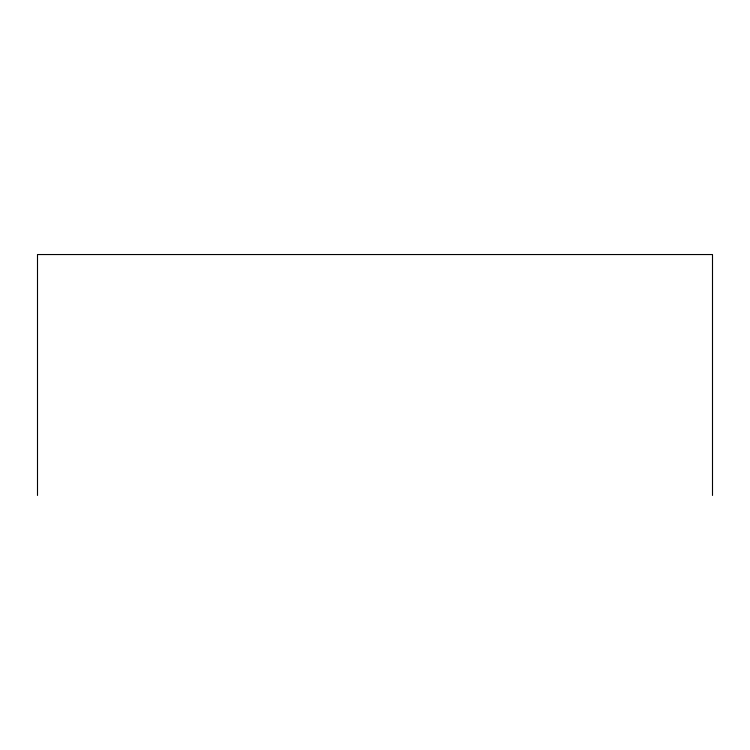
<?xml version="1.0" encoding="UTF-8"?>
<svg xmlns="http://www.w3.org/2000/svg" width="750" height="750" viewBox="0 0 750 750"><rect width="100%" height="100%" fill="white"/><g stroke="black" fill="none" stroke-linecap="round" stroke-linejoin="round"><path stroke-width="1.12" d="M712.5 495.459L712.5 254.541L37.5 254.541L37.5 495.459"/></g></svg>
